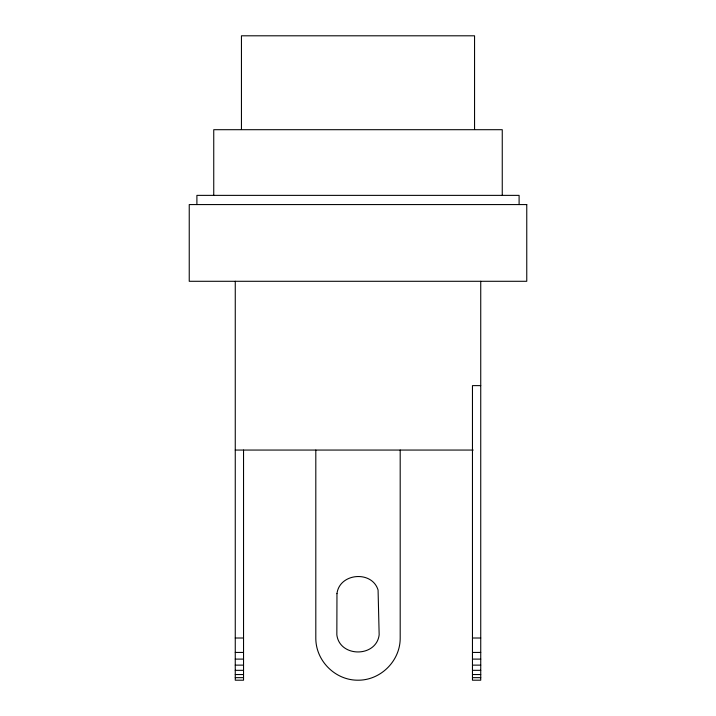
<?xml version="1.0" encoding="UTF-8"?>
<svg xmlns="http://www.w3.org/2000/svg" width="716" height="716" viewBox="0 0 716 716"><rect width="100%" height="100%" fill="white"/><g stroke="black" fill="none" stroke-linecap="round" stroke-linejoin="round"><path stroke-width="1.07" d="M480.74 385.62L472.462 385.62L472.462 680.2L480.74 680.2L480.74 281.29M235.26 450.06L473.213 450.06M235.26 638.01L243.538 638.01M472.462 638.01L480.74 638.01M235.26 652.437L243.538 652.437M472.462 652.437L480.74 652.437M235.26 659.105L243.538 659.105M472.462 659.105L480.74 659.105M235.26 665.128L243.538 665.128M472.462 665.128L480.74 665.128M235.26 670.328L243.538 670.328M472.462 670.328L480.74 670.328M235.26 674.544L243.538 674.544M472.462 674.544L480.74 674.544M235.26 677.658L243.538 677.658M472.462 677.658L480.74 677.658M519.1 204.57L519.1 195.37L196.9 195.37L196.9 204.57M502.256 195.37L502.256 129.694L213.744 129.694L213.744 195.37M474.556 129.533L474.556 35.8L241.444 35.8L241.444 129.533M400.19 450.06L400.19 638.01C400.369 660.761 380.76 680.379 358 680.2C335.24 680.379 315.631 660.761 315.81 638.01L315.81 450.06M243.538 450.06L243.538 680.2L235.26 680.2L235.26 281.29M336.968 593.636L336.842 634.832C339.653 657.646 376.348 657.646 379.158 634.832L378.075 590.047C372.016 570.133 339.474 572.979 336.968 593.636M526.761 204.57L189.239 204.57L189.239 281.29L526.761 281.29L526.761 204.57"/></g></svg>
